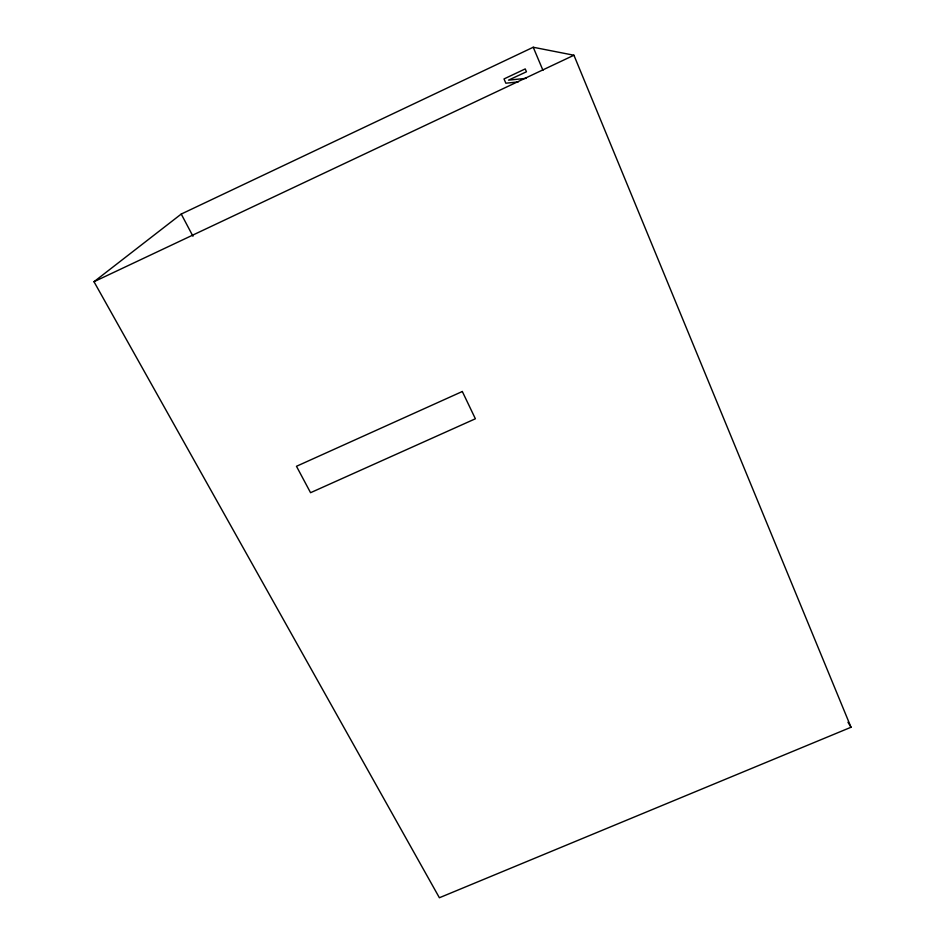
<?xml version="1.0" encoding="UTF-8"?>
<svg xmlns="http://www.w3.org/2000/svg" width="945" height="945" viewBox="0 0 945 945"><rect width="100%" height="100%" fill="white"/><g stroke="black" fill="none" stroke-linecap="round" stroke-linejoin="round"><path stroke-width="1.42" d="M93.992 281.716L181.239 214.054L533.228 47.25L573.934 55.235L851.008 727.26L439.39 897.75L93.992 281.716L573.934 55.235M526.365 78.305L508.516 80.148L526.448 71.773L525.231 68.914L504.004 78.943L505.847 83.207L518.214 81.92M847.96 722.252L851.008 727.26M181.239 214.054L192.969 236.238M533.228 47.25L542.962 70.343M462.318 391.502L296.47 466.287L310.562 492.699L475.382 418.777L462.318 391.502"/></g></svg>
